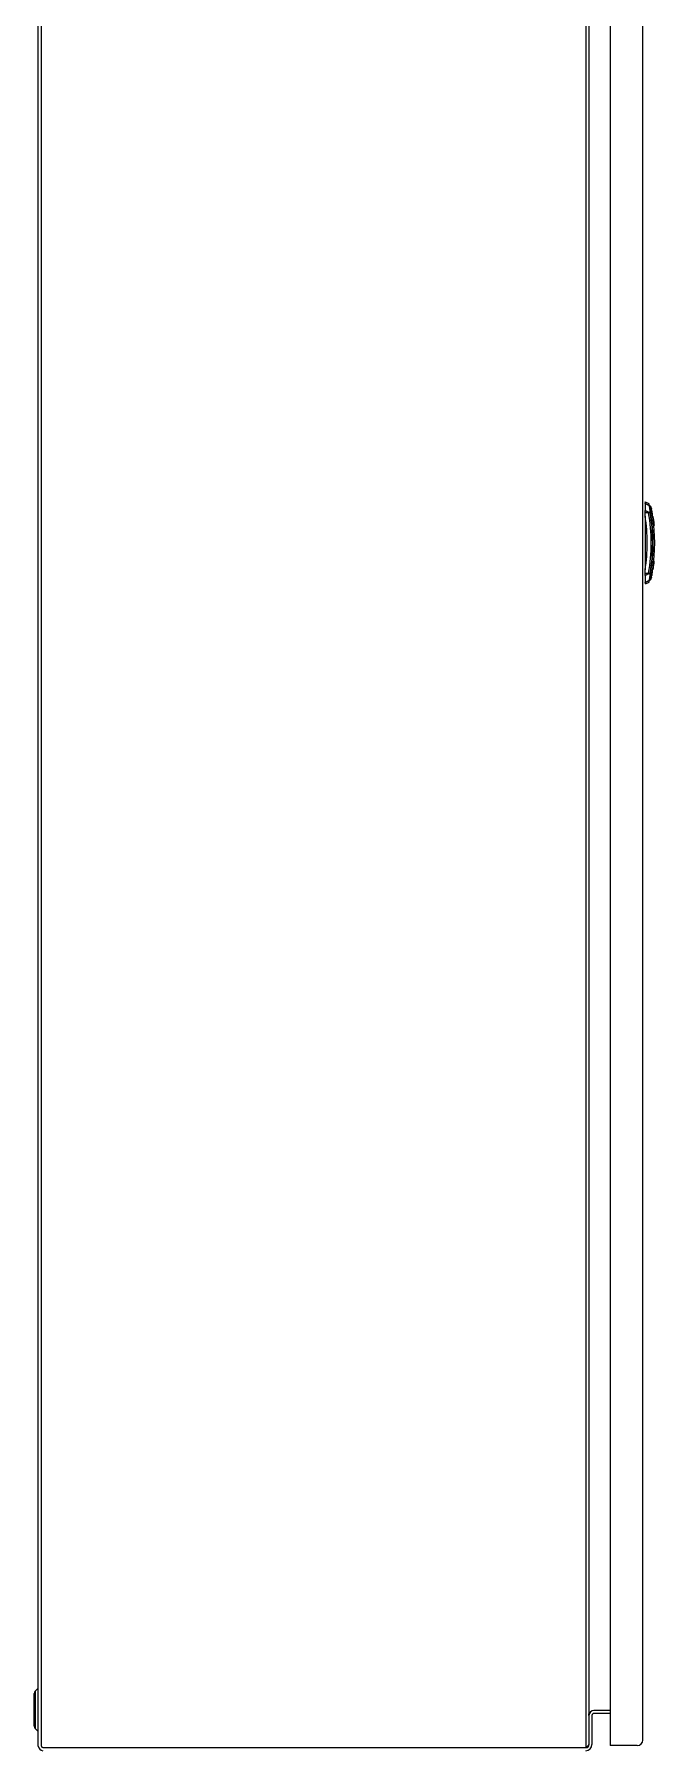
# Model space of a CAD drawing. Header units: millimetres. Extents: x 0 to 4000, y 0 to 2720.
# Drawn here: x 1100 to 1408, y 860 to 1712 of the extents above; entities that cross this region are included whole.
import ezdxf

# ---------------------------------------------------------------- set-up
doc = ezdxf.new("R2010")
doc.units = ezdxf.units.MM
doc.layers.add('KASTEN', color=1, linetype='Continuous', lineweight=0)

msp = doc.modelspace()

# ---------------------------------------------------------------- linework, layer by layer
at = {"layer": 'KASTEN', "color": 1, "linetype": 'Continuous'}
for p, q in [((1102.02, 862.3), (1102.02, 2057.7)), ((1103.52, 862.3), (1103.52, 2057.7)), ((1374.22, 2058.49), (1374.22, 861.51)), ((1386.3, 2057.5), (1386.3, 862.5)), ((1402.5, 865.3), (1402.5, 2054.7)), ((1375.72, 2041.72), (1375.72, 878.28)), ((1403.65, 1479.41), (1403.65, 1476.06)), ((1403.65, 1474.85), (1403.65, 1476.06)), ((1403.65, 1473.21), (1403.65, 1474.85)), ((1405.4, 1474.85), (1403.65, 1474.85)), ((1403.69, 1480.26), (1405.42, 1479.41)), ((1405.8, 1478.15), (1406.33, 1478.15)), ((1405.97, 1477.29), (1406.51, 1477.29)), ((1406.13, 1474.79), (1406.43, 1474.84)), ((1406.62, 1476.69), (1406.74, 1476.08)), ((1406.72, 1476.08), (1406.74, 1476.08)), ((1403.65, 1473.21), (1403.65, 1446.49)), ((1406.96, 1474.66), (1406.99, 1474.66)), ((1407.08, 1473.95), (1407.1, 1473.95)), ((1407.22, 1473.04), (1407.24, 1473.04)), ((1407.71, 1472.77), (1407.46, 1472.77)), ((1407.99, 1470.66), (1407.74, 1470.66)), ((1408.22, 1468.55), (1407.97, 1468.55)), ((1408.18, 1450.74), (1407.93, 1450.74)), ((1408.19, 1450.79), (1407.94, 1450.79)), ((1403.65, 1444.85), (1403.65, 1446.49)), ((1403.65, 1444.85), (1405.4, 1444.85)), ((1403.65, 1443.64), (1403.65, 1444.85)), ((1403.65, 1443.64), (1403.65, 1440.29)), ((1406.33, 1441.55), (1405.8, 1441.55)), ((1405.97, 1442.41), (1406.51, 1442.41)), ((1406.13, 1444.91), (1406.43, 1444.86)), ((1406.74, 1443.62), (1406.62, 1443.01)), ((1406.72, 1443.62), (1406.74, 1443.62)), ((1406.96, 1445.04), (1406.99, 1445.04)), ((1407.1, 1445.75), (1407.08, 1445.75)), ((1407.22, 1446.66), (1407.24, 1446.66)), ((1407.74, 1447.16), (1407.49, 1447.16)), ((1407.75, 1447.21), (1407.5, 1447.21)), ((1405.42, 1440.29), (1403.69, 1439.44)), ((1375.72, 877.5), (1375.72, 878.28)), ((1386.3, 880), (1378.22, 880)), ((1386.3, 878.5), (1378.22, 878.5)), ((1375.72, 877.5), (1375.72, 863)), ((1377.22, 877.5), (1377.22, 863)), ((1104.32, 861.51), (1374.22, 861.51)), ((1104.32, 861.5), (1374.22, 861.5)), ((1374.26, 861.51), (1374.22, 861.51)), ((1375.26, 861.92), (1374.31, 861.51)), ((1399.7, 862.5), (1386.3, 862.5))]:
    msp.add_line(p, q, dxfattribs=at)
at = {"layer": 'KASTEN', "linetype": 'Continuous', "lineweight": 0, "ltscale": 20}
for p, q in [((1100.02, 872.18), (1100.02, 888.42)), ((1100.52, 889.62), (1101.96, 891.06)), ((1100.52, 889.62), (1100.52, 870.98)), ((1101.96, 869.54), (1100.52, 870.98))]:
    msp.add_line(p, q, dxfattribs=at)
at = {"layer": 'KASTEN', "color": 1, "linetype": 'Continuous'}
for points in [[(1403.65, 1480.17), (1403.65, 1480.19), (1403.65, 1480.21), (1403.65, 1480.22), (1403.65, 1480.23), (1403.65, 1480.22), (1403.65, 1480.21), (1403.65, 1480.19), (1403.65, 1480.15), (1403.65, 1480.09), (1403.65, 1480.02), (1403.65, 1479.94), (1403.65, 1479.84), (1403.65, 1479.74), (1403.65, 1479.63), (1403.65, 1479.52), (1403.65, 1479.41)], [(1405.63, 1478.39), (1405.5, 1478.46), (1405.37, 1478.52), (1405.24, 1478.59), (1405.12, 1478.65), (1404.99, 1478.72), (1404.87, 1478.78), (1404.76, 1478.84), (1404.65, 1478.89), (1404.55, 1478.95), (1404.45, 1479), (1404.36, 1479.04), (1404.27, 1479.09), (1404.19, 1479.13), (1404.12, 1479.17), (1404.05, 1479.2), (1403.99, 1479.23), (1403.93, 1479.26), (1403.88, 1479.29), (1403.84, 1479.31), (1403.79, 1479.33), (1403.75, 1479.35), (1403.72, 1479.37), (1403.68, 1479.39), (1403.65, 1479.41)], [(1403.65, 1476.06), (1403.71, 1476.03), (1403.77, 1476), (1403.84, 1475.97), (1403.9, 1475.93), (1403.97, 1475.9), (1404.03, 1475.87), (1404.1, 1475.83), (1404.17, 1475.79), (1404.25, 1475.76), (1404.32, 1475.72), (1404.4, 1475.68), (1404.48, 1475.64), (1404.56, 1475.6), (1404.64, 1475.55), (1404.73, 1475.51), (1404.81, 1475.47), (1404.9, 1475.42), (1404.99, 1475.38), (1405.07, 1475.33), (1405.16, 1475.29), (1405.25, 1475.24), (1405.33, 1475.2), (1405.42, 1475.15), (1405.5, 1475.11), (1405.58, 1475.07), (1405.67, 1475.03), (1405.75, 1474.99), (1405.82, 1474.95), (1405.9, 1474.91), (1405.98, 1474.87), (1406.06, 1474.83), (1406.13, 1474.79)], [(1405.43, 1479.29), (1405.43, 1479.3), (1405.43, 1479.3), (1405.43, 1479.3), (1405.43, 1479.3), (1405.44, 1479.28), (1405.44, 1479.26), (1405.45, 1479.23), (1405.46, 1479.18), (1405.47, 1479.11), (1405.49, 1479.04), (1405.51, 1478.95), (1405.53, 1478.85), (1405.55, 1478.74), (1405.58, 1478.63), (1405.6, 1478.51), (1405.63, 1478.39)], [(1405.79, 1478.19), (1405.76, 1478.31), (1405.74, 1478.42), (1405.71, 1478.54), (1405.69, 1478.64), (1405.67, 1478.74), (1405.65, 1478.83), (1405.63, 1478.91), (1405.62, 1478.97), (1405.61, 1479.02), (1405.6, 1479.06), (1405.6, 1479.08), (1405.59, 1479.09), (1405.59, 1479.1), (1405.59, 1479.1), (1405.59, 1479.09), (1405.59, 1479.09)], [(1405.63, 1478.39), (1405.64, 1478.36), (1405.64, 1478.33), (1405.65, 1478.3), (1405.65, 1478.26), (1405.66, 1478.22), (1405.66, 1478.18), (1405.67, 1478.13), (1405.68, 1478.08), (1405.69, 1478.02), (1405.7, 1477.95), (1405.71, 1477.88), (1405.72, 1477.8), (1405.73, 1477.72), (1405.75, 1477.64), (1405.76, 1477.56), (1405.77, 1477.47), (1405.78, 1477.38), (1405.8, 1477.3), (1405.81, 1477.21), (1405.82, 1477.12), (1405.84, 1477.03), (1405.85, 1476.93), (1405.86, 1476.83), (1405.88, 1476.73), (1405.89, 1476.63), (1405.91, 1476.52), (1405.92, 1476.42), (1405.94, 1476.3), (1405.95, 1476.19), (1405.97, 1476.07), (1405.98, 1475.95), (1406, 1475.83), (1406.02, 1475.7), (1406.03, 1475.57), (1406.05, 1475.45), (1406.07, 1475.32), (1406.08, 1475.19), (1406.1, 1475.05), (1406.12, 1474.92), (1406.13, 1474.79)], [(1406.43, 1474.84), (1406.4, 1475.01), (1406.37, 1475.18), (1406.34, 1475.35), (1406.31, 1475.52), (1406.28, 1475.68), (1406.25, 1475.85), (1406.22, 1476), (1406.19, 1476.16), (1406.16, 1476.31), (1406.14, 1476.45), (1406.11, 1476.6), (1406.08, 1476.73), (1406.06, 1476.86), (1406.03, 1476.98), (1406.01, 1477.1), (1405.99, 1477.22), (1405.97, 1477.32), (1405.95, 1477.42), (1405.93, 1477.52), (1405.91, 1477.6), (1405.89, 1477.68), (1405.88, 1477.76), (1405.86, 1477.83), (1405.85, 1477.89), (1405.84, 1477.94), (1405.83, 1477.99), (1405.82, 1478.03), (1405.81, 1478.06), (1405.81, 1478.1), (1405.8, 1478.13), (1405.79, 1478.16), (1405.79, 1478.19)], [(1406.33, 1478.15), (1406.34, 1478.14), (1406.34, 1478.12), (1406.34, 1478.1), (1406.35, 1478.08), (1406.35, 1478.06), (1406.36, 1478.02), (1406.37, 1477.98), (1406.38, 1477.93), (1406.39, 1477.88), (1406.4, 1477.81), (1406.42, 1477.73), (1406.44, 1477.65), (1406.45, 1477.57), (1406.47, 1477.48), (1406.49, 1477.38), (1406.51, 1477.29)], [(1406.51, 1477.29), (1406.52, 1477.29), (1406.52, 1477.29), (1406.53, 1477.29), (1406.54, 1477.29), (1406.55, 1477.28), (1406.56, 1477.28), (1406.57, 1477.28), (1406.57, 1477.28), (1406.58, 1477.28), (1406.59, 1477.27), (1406.6, 1477.27), (1406.6, 1477.26), (1406.61, 1477.26), (1406.62, 1477.26), (1406.63, 1477.25), (1406.63, 1477.25), (1406.64, 1477.24), (1406.65, 1477.23), (1406.65, 1477.23), (1406.66, 1477.22), (1406.66, 1477.22), (1406.67, 1477.21), (1406.67, 1477.2), (1406.68, 1477.19), (1406.68, 1477.19), (1406.69, 1477.18), (1406.69, 1477.17), (1406.69, 1477.16), (1406.7, 1477.15), (1406.7, 1477.14), (1406.7, 1477.14), (1406.71, 1477.13)], [(1406.71, 1477.13), (1406.69, 1477.21), (1406.67, 1477.3), (1406.65, 1477.39), (1406.63, 1477.47), (1406.62, 1477.55), (1406.6, 1477.62), (1406.59, 1477.69), (1406.58, 1477.76), (1406.57, 1477.81), (1406.56, 1477.86), (1406.55, 1477.9), (1406.55, 1477.93), (1406.54, 1477.96), (1406.54, 1477.98), (1406.54, 1478), (1406.53, 1478.01), (1406.53, 1478.02), (1406.53, 1478.02), (1406.53, 1478.02), (1406.53, 1478.02), (1406.53, 1478.02), (1406.53, 1478.01), (1406.53, 1478), (1406.53, 1477.99)], [(1406.71, 1477.12), (1406.7, 1477.17), (1406.69, 1477.22), (1406.68, 1477.28), (1406.67, 1477.33), (1406.66, 1477.38), (1406.65, 1477.42), (1406.64, 1477.47), (1406.63, 1477.51), (1406.62, 1477.54), (1406.62, 1477.58), (1406.61, 1477.61), (1406.6, 1477.63), (1406.6, 1477.66), (1406.59, 1477.68), (1406.59, 1477.7), (1406.59, 1477.71), (1406.58, 1477.72), (1406.58, 1477.74), (1406.58, 1477.75), (1406.58, 1477.75), (1406.58, 1477.76), (1406.58, 1477.77), (1406.58, 1477.77), (1406.57, 1477.78)], [(1406.75, 1476.92), (1406.75, 1476.91), (1406.75, 1476.9), (1406.75, 1476.89), (1406.75, 1476.88), (1406.75, 1476.87), (1406.75, 1476.87), (1406.75, 1476.86), (1406.75, 1476.85), (1406.75, 1476.84), (1406.75, 1476.83), (1406.74, 1476.82), (1406.74, 1476.82), (1406.74, 1476.81), (1406.73, 1476.8), (1406.73, 1476.79), (1406.73, 1476.78), (1406.72, 1476.78), (1406.72, 1476.77), (1406.71, 1476.76), (1406.71, 1476.75), (1406.7, 1476.75), (1406.7, 1476.74), (1406.69, 1476.74), (1406.69, 1476.73), (1406.68, 1476.73), (1406.68, 1476.72), (1406.67, 1476.72), (1406.66, 1476.71), (1406.66, 1476.71), (1406.65, 1476.7), (1406.65, 1476.7), (1406.64, 1476.7), (1406.64, 1476.7), (1406.63, 1476.69), (1406.63, 1476.69), (1406.62, 1476.69), (1406.62, 1476.69), (1406.61, 1476.69), (1406.61, 1476.68), (1406.6, 1476.68)], [(1406.74, 1476.08), (1406.75, 1476.08), (1406.76, 1476.07), (1406.76, 1476.07), (1406.77, 1476.07), (1406.78, 1476.07), (1406.79, 1476.07), (1406.8, 1476.07), (1406.81, 1476.06), (1406.81, 1476.06), (1406.82, 1476.06), (1406.83, 1476.06), (1406.84, 1476.05), (1406.84, 1476.05), (1406.85, 1476.04), (1406.86, 1476.04), (1406.86, 1476.03), (1406.87, 1476.03), (1406.88, 1476.02), (1406.88, 1476.02), (1406.89, 1476.01), (1406.89, 1476), (1406.9, 1476), (1406.9, 1475.99), (1406.91, 1475.99), (1406.91, 1475.98), (1406.92, 1475.97), (1406.92, 1475.97), (1406.92, 1475.96), (1406.92, 1475.96), (1406.93, 1475.95), (1406.93, 1475.95), (1406.93, 1475.94), (1406.93, 1475.94), (1406.93, 1475.93), (1406.93, 1475.93), (1406.93, 1475.92), (1406.94, 1475.92), (1406.94, 1475.92), (1406.94, 1475.91), (1406.94, 1475.91)], [(1406.94, 1475.91), (1406.92, 1476), (1406.9, 1476.09), (1406.89, 1476.18), (1406.87, 1476.26), (1406.85, 1476.34), (1406.84, 1476.42), (1406.83, 1476.49), (1406.82, 1476.55), (1406.81, 1476.6), (1406.8, 1476.65), (1406.79, 1476.69), (1406.79, 1476.73), (1406.78, 1476.76), (1406.78, 1476.78), (1406.78, 1476.8), (1406.78, 1476.81), (1406.77, 1476.82), (1406.77, 1476.82), (1406.77, 1476.82), (1406.77, 1476.82), (1406.77, 1476.81), (1406.77, 1476.81), (1406.77, 1476.8), (1406.77, 1476.79)], [(1406.81, 1476.57), (1406.81, 1476.57), (1406.81, 1476.57), (1406.81, 1476.57), (1406.81, 1476.58), (1406.81, 1476.58), (1406.81, 1476.58), (1406.81, 1476.58), (1406.81, 1476.58), (1406.81, 1476.58), (1406.81, 1476.58), (1406.81, 1476.58), (1406.81, 1476.58), (1406.81, 1476.58), (1406.81, 1476.58), (1406.81, 1476.58), (1406.81, 1476.58)], [(1406.98, 1475.7), (1406.98, 1475.69), (1406.98, 1475.68), (1406.98, 1475.68), (1406.98, 1475.67), (1406.98, 1475.66), (1406.98, 1475.65), (1406.98, 1475.64), (1406.98, 1475.63), (1406.97, 1475.62), (1406.97, 1475.62), (1406.97, 1475.61), (1406.97, 1475.6), (1406.97, 1475.59), (1406.96, 1475.58), (1406.96, 1475.58), (1406.95, 1475.57), (1406.95, 1475.56), (1406.95, 1475.55), (1406.94, 1475.55), (1406.94, 1475.54), (1406.93, 1475.53), (1406.92, 1475.53), (1406.92, 1475.52), (1406.91, 1475.52), (1406.91, 1475.51), (1406.9, 1475.51), (1406.9, 1475.5), (1406.89, 1475.5), (1406.88, 1475.49), (1406.88, 1475.49), (1406.87, 1475.49), (1406.87, 1475.48), (1406.86, 1475.48), (1406.86, 1475.48), (1406.85, 1475.48), (1406.85, 1475.48), (1406.84, 1475.47), (1406.84, 1475.47), (1406.83, 1475.47), (1406.83, 1475.47)], [(1406.84, 1475.55), (1406.84, 1475.54), (1406.84, 1475.52), (1406.84, 1475.5), (1406.85, 1475.48), (1406.85, 1475.45), (1406.86, 1475.42), (1406.87, 1475.38), (1406.87, 1475.33), (1406.88, 1475.27), (1406.9, 1475.2), (1406.91, 1475.12), (1406.92, 1475.04), (1406.94, 1474.95), (1406.96, 1474.85), (1406.97, 1474.76), (1406.99, 1474.66)], [(1407.19, 1474.49), (1407.17, 1474.58), (1407.15, 1474.67), (1407.14, 1474.76), (1407.12, 1474.85), (1407.11, 1474.93), (1407.1, 1475.01), (1407.08, 1475.08), (1407.07, 1475.14), (1407.06, 1475.2), (1407.06, 1475.25), (1407.05, 1475.29), (1407.05, 1475.33), (1407.04, 1475.35), (1407.04, 1475.38), (1407.04, 1475.4), (1407.04, 1475.41), (1407.03, 1475.42), (1407.03, 1475.42), (1407.03, 1475.42), (1407.03, 1475.42), (1407.03, 1475.41), (1407.03, 1475.4), (1407.03, 1475.39), (1407.03, 1475.38)], [(1407.18, 1474.52), (1407.17, 1474.58), (1407.16, 1474.63), (1407.15, 1474.68), (1407.15, 1474.73), (1407.14, 1474.78), (1407.13, 1474.82), (1407.12, 1474.87), (1407.12, 1474.9), (1407.11, 1474.94), (1407.1, 1474.97), (1407.1, 1475), (1407.1, 1475.03), (1407.09, 1475.05), (1407.09, 1475.07), (1407.08, 1475.09), (1407.08, 1475.11), (1407.08, 1475.12), (1407.08, 1475.13), (1407.07, 1475.14), (1407.07, 1475.15), (1407.07, 1475.16), (1407.07, 1475.17), (1407.07, 1475.17), (1407.07, 1475.18)], [(1406.99, 1474.66), (1407, 1474.66), (1407, 1474.66), (1407.01, 1474.66), (1407.02, 1474.66), (1407.03, 1474.65), (1407.04, 1474.65), (1407.05, 1474.65), (1407.05, 1474.65), (1407.06, 1474.65), (1407.07, 1474.64), (1407.08, 1474.64), (1407.08, 1474.63), (1407.09, 1474.63), (1407.1, 1474.63), (1407.11, 1474.62), (1407.11, 1474.62), (1407.12, 1474.61), (1407.13, 1474.6), (1407.13, 1474.6), (1407.14, 1474.59), (1407.14, 1474.59), (1407.15, 1474.58), (1407.15, 1474.57), (1407.16, 1474.57), (1407.16, 1474.56), (1407.16, 1474.56), (1407.17, 1474.55), (1407.17, 1474.54), (1407.17, 1474.54), (1407.17, 1474.53), (1407.18, 1474.53), (1407.18, 1474.52), (1407.18, 1474.52), (1407.18, 1474.51), (1407.18, 1474.51), (1407.18, 1474.51), (1407.18, 1474.5), (1407.18, 1474.5), (1407.19, 1474.49), (1407.19, 1474.49)], [(1407.22, 1474.28), (1407.22, 1474.27), (1407.22, 1474.27), (1407.22, 1474.26), (1407.22, 1474.25), (1407.22, 1474.24), (1407.22, 1474.23), (1407.22, 1474.22), (1407.22, 1474.21), (1407.22, 1474.21), (1407.22, 1474.2), (1407.21, 1474.19), (1407.21, 1474.18), (1407.21, 1474.17), (1407.21, 1474.17), (1407.2, 1474.16), (1407.2, 1474.15), (1407.19, 1474.14), (1407.19, 1474.14), (1407.18, 1474.13), (1407.18, 1474.12), (1407.17, 1474.12), (1407.17, 1474.11), (1407.16, 1474.1), (1407.16, 1474.1), (1407.15, 1474.09), (1407.14, 1474.09), (1407.14, 1474.08), (1407.13, 1474.08), (1407.13, 1474.08), (1407.12, 1474.07), (1407.11, 1474.07), (1407.11, 1474.07), (1407.1, 1474.06), (1407.1, 1474.06), (1407.09, 1474.06), (1407.09, 1474.06), (1407.08, 1474.06), (1407.08, 1474.06), (1407.07, 1474.05), (1407.06, 1474.05)], [(1407.1, 1473.95), (1407.11, 1473.94), (1407.11, 1473.92), (1407.11, 1473.9), (1407.12, 1473.88), (1407.12, 1473.85), (1407.13, 1473.82), (1407.13, 1473.77), (1407.14, 1473.72), (1407.15, 1473.66), (1407.16, 1473.59), (1407.17, 1473.51), (1407.19, 1473.42), (1407.2, 1473.33), (1407.21, 1473.24), (1407.23, 1473.14), (1407.24, 1473.04)], [(1407.24, 1473.04), (1407.25, 1473.04), (1407.26, 1473.04), (1407.27, 1473.04), (1407.28, 1473.04), (1407.28, 1473.03), (1407.29, 1473.03), (1407.3, 1473.03), (1407.31, 1473.03), (1407.32, 1473.03), (1407.32, 1473.02), (1407.33, 1473.02), (1407.34, 1473.01), (1407.35, 1473.01), (1407.35, 1473.01), (1407.36, 1473), (1407.37, 1473), (1407.37, 1472.99), (1407.38, 1472.98), (1407.39, 1472.98), (1407.39, 1472.97), (1407.4, 1472.97), (1407.4, 1472.96), (1407.41, 1472.95), (1407.41, 1472.95), (1407.42, 1472.94), (1407.42, 1472.94), (1407.42, 1472.93), (1407.42, 1472.92), (1407.43, 1472.92), (1407.43, 1472.91), (1407.43, 1472.91), (1407.43, 1472.9), (1407.44, 1472.9), (1407.44, 1472.89), (1407.44, 1472.89), (1407.44, 1472.88), (1407.44, 1472.88), (1407.44, 1472.87), (1407.44, 1472.87), (1407.44, 1472.87)], [(1407.44, 1472.87), (1407.43, 1472.96), (1407.41, 1473.05), (1407.4, 1473.14), (1407.38, 1473.23), (1407.37, 1473.32), (1407.36, 1473.39), (1407.35, 1473.47), (1407.34, 1473.53), (1407.33, 1473.59), (1407.32, 1473.64), (1407.32, 1473.68), (1407.31, 1473.72), (1407.31, 1473.75), (1407.31, 1473.77), (1407.31, 1473.79), (1407.31, 1473.8), (1407.3, 1473.81), (1407.3, 1473.82), (1407.3, 1473.82), (1407.3, 1473.81), (1407.3, 1473.81), (1407.3, 1473.8), (1407.3, 1473.79), (1407.3, 1473.78)], [(1406.13, 1444.91), (1406.06, 1444.87), (1405.98, 1444.83), (1405.9, 1444.79), (1405.82, 1444.75), (1405.75, 1444.71), (1405.67, 1444.67), (1405.58, 1444.63), (1405.5, 1444.59), (1405.42, 1444.55), (1405.33, 1444.5), (1405.25, 1444.46), (1405.16, 1444.41), (1405.07, 1444.37), (1404.99, 1444.32), (1404.9, 1444.28), (1404.81, 1444.23), (1404.73, 1444.19), (1404.64, 1444.15), (1404.56, 1444.1), (1404.48, 1444.06), (1404.4, 1444.02), (1404.32, 1443.98), (1404.25, 1443.94), (1404.17, 1443.91), (1404.1, 1443.87), (1404.03, 1443.83), (1403.97, 1443.8), (1403.9, 1443.77), (1403.84, 1443.73), (1403.77, 1443.7), (1403.71, 1443.67), (1403.65, 1443.64)], [(1403.65, 1440.29), (1403.7, 1440.32), (1403.75, 1440.35), (1403.8, 1440.37), (1403.86, 1440.4), (1403.91, 1440.43), (1403.97, 1440.46), (1404.02, 1440.49), (1404.08, 1440.52), (1404.15, 1440.55), (1404.21, 1440.58), (1404.28, 1440.62), (1404.34, 1440.65), (1404.41, 1440.68), (1404.48, 1440.72), (1404.55, 1440.76), (1404.62, 1440.79), (1404.68, 1440.83), (1404.75, 1440.86), (1404.82, 1440.89), (1404.88, 1440.93), (1404.95, 1440.96), (1405.02, 1441), (1405.08, 1441.03), (1405.14, 1441.06), (1405.21, 1441.09), (1405.27, 1441.12), (1405.33, 1441.16), (1405.39, 1441.19), (1405.45, 1441.22), (1405.51, 1441.25), (1405.57, 1441.28), (1405.63, 1441.31)], [(1405.63, 1441.31), (1405.6, 1441.18), (1405.57, 1441.05), (1405.55, 1440.92), (1405.52, 1440.81), (1405.5, 1440.7), (1405.48, 1440.6), (1405.46, 1440.52), (1405.44, 1440.45), (1405.43, 1440.4), (1405.43, 1440.37), (1405.42, 1440.36), (1405.42, 1440.35), (1405.42, 1440.36), (1405.43, 1440.37), (1405.43, 1440.39), (1405.43, 1440.41)], [(1405.59, 1440.61), (1405.59, 1440.59), (1405.59, 1440.58), (1405.58, 1440.56), (1405.58, 1440.56), (1405.58, 1440.56), (1405.59, 1440.58), (1405.59, 1440.61), (1405.6, 1440.66), (1405.62, 1440.72), (1405.63, 1440.8), (1405.66, 1440.9), (1405.68, 1441.01), (1405.7, 1441.13), (1405.73, 1441.25), (1405.76, 1441.38), (1405.79, 1441.51)], [(1406.13, 1444.91), (1406.12, 1444.81), (1406.11, 1444.71), (1406.09, 1444.61), (1406.08, 1444.51), (1406.07, 1444.4), (1406.06, 1444.3), (1406.04, 1444.19), (1406.03, 1444.08), (1406.01, 1443.97), (1406, 1443.85), (1405.98, 1443.74), (1405.97, 1443.62), (1405.95, 1443.5), (1405.94, 1443.38), (1405.92, 1443.26), (1405.9, 1443.14), (1405.89, 1443.02), (1405.87, 1442.9), (1405.85, 1442.78), (1405.84, 1442.67), (1405.82, 1442.56), (1405.8, 1442.45), (1405.79, 1442.34), (1405.77, 1442.24), (1405.76, 1442.15), (1405.75, 1442.06), (1405.73, 1441.97), (1405.72, 1441.89), (1405.71, 1441.81), (1405.7, 1441.74), (1405.69, 1441.68), (1405.68, 1441.62), (1405.67, 1441.57), (1405.66, 1441.52), (1405.66, 1441.48), (1405.65, 1441.44), (1405.65, 1441.4), (1405.64, 1441.37), (1405.64, 1441.34), (1405.63, 1441.31)], [(1405.79, 1441.51), (1405.79, 1441.54), (1405.8, 1441.57), (1405.81, 1441.6), (1405.81, 1441.63), (1405.82, 1441.67), (1405.83, 1441.71), (1405.84, 1441.75), (1405.85, 1441.8), (1405.86, 1441.86), (1405.87, 1441.92), (1405.89, 1441.98), (1405.9, 1442.05), (1405.92, 1442.13), (1405.93, 1442.21), (1405.95, 1442.3), (1405.97, 1442.39), (1405.99, 1442.48), (1406.01, 1442.58), (1406.03, 1442.68), (1406.05, 1442.78), (1406.07, 1442.89), (1406.09, 1443), (1406.11, 1443.1), (1406.13, 1443.22), (1406.15, 1443.33), (1406.17, 1443.44), (1406.19, 1443.55), (1406.21, 1443.66), (1406.23, 1443.77), (1406.25, 1443.88), (1406.27, 1443.99), (1406.29, 1444.09), (1406.31, 1444.19), (1406.33, 1444.29), (1406.35, 1444.39), (1406.36, 1444.49), (1406.38, 1444.58), (1406.4, 1444.67), (1406.41, 1444.77), (1406.43, 1444.86)], [(1406.51, 1442.41), (1406.49, 1442.32), (1406.47, 1442.22), (1406.45, 1442.13), (1406.44, 1442.05), (1406.42, 1441.97), (1406.4, 1441.89), (1406.39, 1441.82), (1406.38, 1441.77), (1406.37, 1441.72), (1406.36, 1441.68), (1406.35, 1441.64), (1406.35, 1441.62), (1406.34, 1441.6), (1406.34, 1441.58), (1406.34, 1441.56), (1406.33, 1441.55)], [(1406.71, 1442.57), (1406.7, 1442.57), (1406.7, 1442.56), (1406.7, 1442.55), (1406.69, 1442.54), (1406.69, 1442.53), (1406.69, 1442.52), (1406.68, 1442.52), (1406.68, 1442.51), (1406.68, 1442.5), (1406.67, 1442.5), (1406.67, 1442.49), (1406.66, 1442.48), (1406.66, 1442.48), (1406.65, 1442.47), (1406.64, 1442.46), (1406.64, 1442.46), (1406.63, 1442.45), (1406.62, 1442.45), (1406.62, 1442.44), (1406.61, 1442.44), (1406.6, 1442.43), (1406.59, 1442.43), (1406.58, 1442.43), (1406.58, 1442.42), (1406.57, 1442.42), (1406.56, 1442.42), (1406.55, 1442.42), (1406.54, 1442.41), (1406.53, 1442.41), (1406.53, 1442.41), (1406.52, 1442.41), (1406.51, 1442.41)], [(1406.53, 1441.71), (1406.53, 1441.72), (1406.54, 1441.74), (1406.54, 1441.76), (1406.54, 1441.78), (1406.55, 1441.8), (1406.56, 1441.84), (1406.56, 1441.88), (1406.57, 1441.93), (1406.59, 1441.98), (1406.6, 1442.05), (1406.62, 1442.13), (1406.63, 1442.21), (1406.65, 1442.3), (1406.67, 1442.39), (1406.69, 1442.48), (1406.71, 1442.57)], [(1406.6, 1443.02), (1406.61, 1443.01), (1406.62, 1443.01), (1406.62, 1443.01), (1406.63, 1443), (1406.64, 1443), (1406.65, 1443), (1406.65, 1442.99), (1406.66, 1442.99), (1406.67, 1442.98), (1406.68, 1442.98), (1406.68, 1442.97), (1406.69, 1442.97), (1406.69, 1442.96), (1406.7, 1442.96), (1406.7, 1442.95), (1406.71, 1442.94), (1406.71, 1442.94), (1406.72, 1442.93), (1406.72, 1442.92), (1406.73, 1442.91), (1406.73, 1442.91), (1406.73, 1442.9), (1406.74, 1442.89), (1406.74, 1442.89), (1406.74, 1442.88), (1406.74, 1442.87), (1406.75, 1442.86), (1406.75, 1442.86), (1406.75, 1442.85), (1406.75, 1442.84), (1406.75, 1442.84), (1406.75, 1442.83), (1406.75, 1442.82), (1406.75, 1442.82), (1406.75, 1442.81), (1406.75, 1442.81), (1406.75, 1442.8), (1406.75, 1442.79), (1406.75, 1442.79), (1406.75, 1442.78)], [(1406.94, 1443.79), (1406.93, 1443.78), (1406.93, 1443.77), (1406.93, 1443.77), (1406.93, 1443.76), (1406.92, 1443.75), (1406.92, 1443.74), (1406.92, 1443.73), (1406.91, 1443.73), (1406.91, 1443.72), (1406.9, 1443.71), (1406.9, 1443.7), (1406.89, 1443.7), (1406.89, 1443.69), (1406.88, 1443.68), (1406.88, 1443.68), (1406.87, 1443.67), (1406.86, 1443.67), (1406.86, 1443.66), (1406.85, 1443.66), (1406.84, 1443.65), (1406.83, 1443.65), (1406.83, 1443.64), (1406.82, 1443.64), (1406.81, 1443.64), (1406.8, 1443.63), (1406.79, 1443.63), (1406.78, 1443.63), (1406.78, 1443.63), (1406.77, 1443.63), (1406.76, 1443.63), (1406.75, 1443.62), (1406.74, 1443.62)], [(1406.77, 1442.91), (1406.77, 1442.93), (1406.78, 1442.94), (1406.78, 1442.96), (1406.79, 1442.98), (1406.79, 1443.01), (1406.8, 1443.04), (1406.8, 1443.08), (1406.81, 1443.13), (1406.83, 1443.19), (1406.84, 1443.26), (1406.85, 1443.34), (1406.87, 1443.42), (1406.88, 1443.51), (1406.9, 1443.6), (1406.92, 1443.69), (1406.94, 1443.79)], [(1406.83, 1444.23), (1406.83, 1444.23), (1406.84, 1444.23), (1406.85, 1444.22), (1406.86, 1444.22), (1406.86, 1444.22), (1406.87, 1444.21), (1406.88, 1444.21), (1406.89, 1444.2), (1406.89, 1444.2), (1406.9, 1444.2), (1406.91, 1444.19), (1406.91, 1444.18), (1406.92, 1444.18), (1406.92, 1444.17), (1406.93, 1444.17), (1406.94, 1444.16), (1406.94, 1444.15), (1406.95, 1444.15), (1406.95, 1444.14), (1406.95, 1444.13), (1406.96, 1444.12), (1406.96, 1444.12), (1406.96, 1444.11), (1406.97, 1444.1), (1406.97, 1444.1), (1406.97, 1444.09), (1406.97, 1444.08), (1406.98, 1444.07), (1406.98, 1444.07), (1406.98, 1444.06), (1406.98, 1444.05), (1406.98, 1444.05), (1406.98, 1444.04), (1406.98, 1444.03), (1406.98, 1444.03), (1406.98, 1444.02), (1406.98, 1444.02), (1406.98, 1444.01), (1406.98, 1444), (1406.98, 1444)], [(1406.99, 1445.04), (1406.97, 1444.96), (1406.96, 1444.87), (1406.95, 1444.79), (1406.93, 1444.71), (1406.92, 1444.64), (1406.91, 1444.57), (1406.9, 1444.51), (1406.89, 1444.46), (1406.88, 1444.41), (1406.88, 1444.38), (1406.87, 1444.35), (1406.87, 1444.32), (1406.86, 1444.3), (1406.86, 1444.29), (1406.86, 1444.27), (1406.85, 1444.26)], [(1407.19, 1445.21), (1407.18, 1445.2), (1407.18, 1445.19), (1407.18, 1445.19), (1407.18, 1445.18), (1407.17, 1445.17), (1407.17, 1445.16), (1407.17, 1445.15), (1407.16, 1445.15), (1407.16, 1445.14), (1407.16, 1445.13), (1407.15, 1445.12), (1407.15, 1445.12), (1407.14, 1445.11), (1407.13, 1445.1), (1407.13, 1445.1), (1407.12, 1445.09), (1407.11, 1445.09), (1407.11, 1445.08), (1407.1, 1445.08), (1407.09, 1445.07), (1407.09, 1445.07), (1407.08, 1445.06), (1407.07, 1445.06), (1407.07, 1445.06), (1407.06, 1445.05), (1407.05, 1445.05), (1407.05, 1445.05), (1407.04, 1445.05), (1407.04, 1445.05), (1407.03, 1445.04), (1407.02, 1445.04), (1407.02, 1445.04), (1407.02, 1445.04), (1407.01, 1445.04), (1407.01, 1445.04), (1407, 1445.04), (1407, 1445.04), (1407, 1445.04), (1406.99, 1445.04), (1406.99, 1445.04)], [(1407.03, 1444.32), (1407.03, 1444.33), (1407.04, 1444.34), (1407.04, 1444.36), (1407.04, 1444.39), (1407.05, 1444.41), (1407.06, 1444.45), (1407.06, 1444.49), (1407.07, 1444.54), (1407.08, 1444.6), (1407.09, 1444.67), (1407.11, 1444.75), (1407.12, 1444.83), (1407.14, 1444.92), (1407.15, 1445.02), (1407.17, 1445.11), (1407.19, 1445.21)], [(1407.06, 1445.65), (1407.07, 1445.65), (1407.08, 1445.64), (1407.09, 1445.64), (1407.1, 1445.64), (1407.1, 1445.63), (1407.11, 1445.63), (1407.12, 1445.63), (1407.13, 1445.62), (1407.13, 1445.62), (1407.14, 1445.61), (1407.15, 1445.61), (1407.15, 1445.6), (1407.16, 1445.6), (1407.17, 1445.59), (1407.17, 1445.59), (1407.18, 1445.58), (1407.18, 1445.57), (1407.19, 1445.57), (1407.19, 1445.56), (1407.2, 1445.55), (1407.2, 1445.54), (1407.2, 1445.54), (1407.21, 1445.53), (1407.21, 1445.52), (1407.21, 1445.52), (1407.22, 1445.51), (1407.22, 1445.5), (1407.22, 1445.49), (1407.22, 1445.49), (1407.22, 1445.48), (1407.22, 1445.47), (1407.22, 1445.47), (1407.22, 1445.46), (1407.22, 1445.45), (1407.22, 1445.45), (1407.22, 1445.44), (1407.22, 1445.44), (1407.22, 1445.43), (1407.22, 1445.42), (1407.22, 1445.42)], [(1407.24, 1446.66), (1407.23, 1446.56), (1407.21, 1446.46), (1407.2, 1446.37), (1407.19, 1446.28), (1407.17, 1446.19), (1407.16, 1446.11), (1407.15, 1446.04), (1407.14, 1445.98), (1407.13, 1445.93), (1407.13, 1445.88), (1407.12, 1445.85), (1407.12, 1445.82), (1407.11, 1445.8), (1407.11, 1445.78), (1407.11, 1445.76), (1407.1, 1445.75)], [(1407.44, 1446.83), (1407.44, 1446.83), (1407.44, 1446.82), (1407.44, 1446.81), (1407.43, 1446.8), (1407.43, 1446.79), (1407.43, 1446.78), (1407.42, 1446.78), (1407.42, 1446.77), (1407.42, 1446.76), (1407.41, 1446.75), (1407.41, 1446.75), (1407.4, 1446.74), (1407.4, 1446.73), (1407.39, 1446.73), (1407.39, 1446.72), (1407.38, 1446.71), (1407.37, 1446.71), (1407.37, 1446.7), (1407.36, 1446.7), (1407.35, 1446.69), (1407.35, 1446.69), (1407.34, 1446.68), (1407.33, 1446.68), (1407.32, 1446.68), (1407.32, 1446.67), (1407.31, 1446.67), (1407.31, 1446.67), (1407.3, 1446.67), (1407.29, 1446.67), (1407.29, 1446.66), (1407.28, 1446.66), (1407.28, 1446.66), (1407.27, 1446.66), (1407.27, 1446.66), (1407.26, 1446.66), (1407.26, 1446.66), (1407.26, 1446.66), (1407.25, 1446.66), (1407.25, 1446.66), (1407.24, 1446.66)], [(1407.3, 1445.92), (1407.3, 1445.93), (1407.31, 1445.95), (1407.31, 1445.97), (1407.31, 1445.99), (1407.32, 1446.02), (1407.32, 1446.05), (1407.33, 1446.1), (1407.34, 1446.15), (1407.35, 1446.21), (1407.36, 1446.28), (1407.37, 1446.36), (1407.38, 1446.45), (1407.4, 1446.54), (1407.41, 1446.64), (1407.43, 1446.73), (1407.44, 1446.83)], [(1403.65, 1440.29), (1403.65, 1440.19), (1403.65, 1440.09), (1403.65, 1440), (1403.65, 1439.91), (1403.65, 1439.82), (1403.65, 1439.75), (1403.65, 1439.68), (1403.65, 1439.63), (1403.65, 1439.59), (1403.65, 1439.56), (1403.65, 1439.54), (1403.65, 1439.52), (1403.65, 1439.52), (1403.65, 1439.52), (1403.65, 1439.52), (1403.65, 1439.53)], [(1375.69, 863.21), (1375.68, 863.15), (1375.66, 863.1), (1375.64, 863.05), (1375.62, 863), (1375.6, 862.94), (1375.57, 862.89), (1375.55, 862.84), (1375.52, 862.78), (1375.48, 862.73), (1375.45, 862.68), (1375.41, 862.62), (1375.37, 862.57), (1375.33, 862.52), (1375.29, 862.46), (1375.24, 862.41), (1375.19, 862.36), (1375.14, 862.31), (1375.09, 862.25), (1375.04, 862.2), (1374.99, 862.15), (1374.93, 862.09), (1374.87, 862.04), (1374.82, 861.99), (1374.76, 861.93), (1374.7, 861.88), (1374.64, 861.83), (1374.58, 861.78), (1374.52, 861.72), (1374.45, 861.67), (1374.39, 861.62), (1374.33, 861.56), (1374.26, 861.51)]]:
    msp.add_lwpolyline(points, dxfattribs=at)
for centre, radius, start, end in [((1319.5, 1459.85), 87.2, 350.09481, 9.90519), ((1405.5, 1478.12), 0.294, 12.00752, 63.78901), ((1406.33, 1477.95), 0.2, 11.7744, 90.02494), ((1318.8, 1459.85), 88.9, 350.29321, 9.70679), ((1318.8, 1459.85), 89.4, 10.45712, 10.85291), ((1319.5, 1459.85), 88.9, 11.06848, 11.20588), ((1406.58, 1476.75), 0.2, 10.98371, 30.76839), ((1318.8, 1459.85), 89.4, 9.53524, 10.06176), ((1406.84, 1475.35), 0.2, 10.0639, 64.10029), ((1319.5, 1459.85), 88.9, 10.2713, 10.40767), ((1319.5, 1459.85), 85.2, 350.97704, 9.02296), ((1318.8, 1459.85), 88.6, 350.29321, 9.70679), ((1318.8, 1459.85), 89.4, 8.48418, 9.1408), ((1407.1, 1473.75), 0.2, 4.01657, 90.02839), ((1319.5, 1459.85), 88.9, 9.3433, 9.47861), ((1319.5, 1459.85), 88.9, 351.58064, 8.41936), ((1319.5, 1459.85), 89.15, 6.96258, 8.33086), ((1319.5, 1459.85), 89.15, 5.59829, 6.96258), ((1319.5, 1459.85), 89.15, 351.84598, 354.13537), ((1405.5, 1441.58), 0.294, 296.21204, 347.99195), ((1406.33, 1441.75), 0.2, 270.02766, 348.2256), ((1318.8, 1459.85), 89.4, 349.14709, 349.54288), ((1319.5, 1459.85), 88.9, 348.79412, 348.93152), ((1406.58, 1442.95), 0.2, 331.10257, 349.01629), ((1318.8, 1459.85), 89.4, 349.93824, 350.46476), ((1406.84, 1444.35), 0.2, 296.00428, 349.9361), ((1319.5, 1459.85), 88.9, 349.59233, 349.7287), ((1318.8, 1459.85), 89.4, 350.8592, 351.51582), ((1407.1, 1445.95), 0.2, 269.99804, 355.98343), ((1319.5, 1459.85), 88.9, 350.52139, 350.6567), ((1378.22, 877.5), 2.5, 90, 180), ((1378.22, 877.5), 1, 90, 180), ((1104.32, 862.3), 2.3, 180, 270), ((1104.32, 862.3), 0.8, 180, 270), ((1374.22, 863), 3, 270, 0), ((1374.22, 863), 1.5, 270, 0), ((1399.7, 865.3), 2.8, 270, 0)]:
    msp.add_arc(centre, radius, start, end, dxfattribs=at)
at = {"layer": 'KASTEN', "linetype": 'Continuous', "lineweight": 0, "ltscale": 400}
for centre, radius, start, end in [((1101.72, 888.42), 1.7, 135, 180), ((1101.82, 891.2), 0.2, 315, 0), ((1101.72, 872.18), 1.7, 180, 225), ((1101.82, 869.4), 0.2, 0, 45)]:
    msp.add_arc(centre, radius, start, end, dxfattribs=at)

doc.saveas('drawing.dxf')
